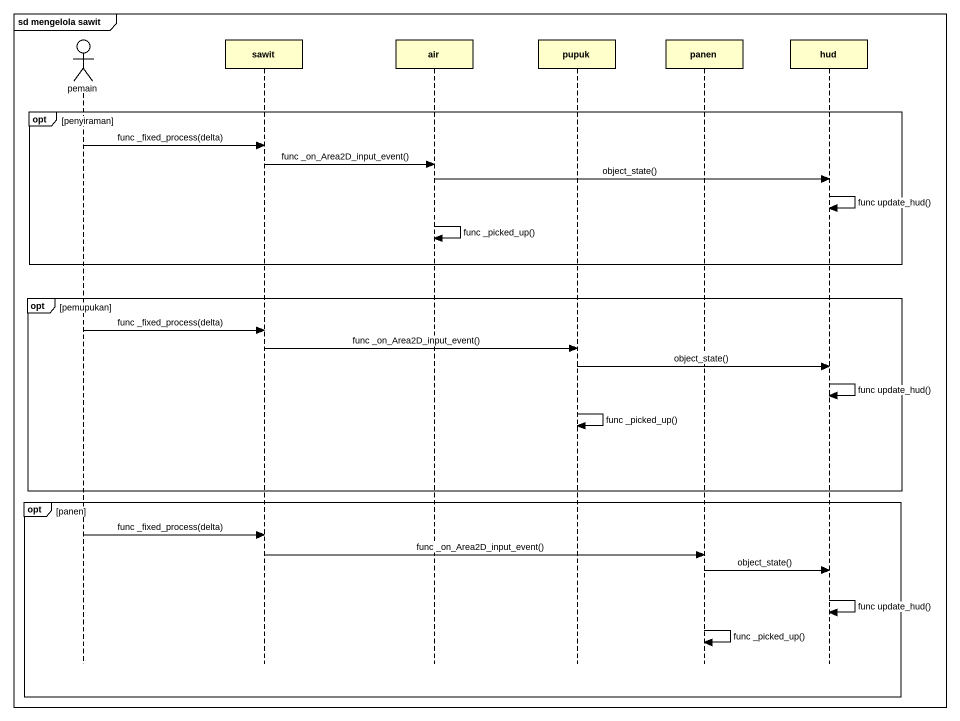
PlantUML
@startuml
mainframe sd mengelola sawit
hide footbox
actor pemain
participant sawit
participant air
participant pupuk
participant panen
participant hud

opt penyiraman
  pemain -> sawit : func _fixed_process(delta)
  sawit -> air : func _on_Area2D_input_event()
  air -> hud : object_state()
  hud -> hud : func update_hud()
  air -> air : func _picked_up()
end
opt pemupukan
  pemain -> sawit : func _fixed_process(delta)
  sawit -> pupuk : func _on_Area2D_input_event()
  pupuk -> hud : object_state()
  hud -> hud : func update_hud()
  pupuk -> pupuk : func _picked_up()
end
opt panen
  pemain -> sawit : func _fixed_process(delta)
  sawit -> panen : func _on_Area2D_input_event()
  panen -> hud : object_state()
  hud -> hud : func update_hud()
  panen -> panen : func _picked_up()
end
@enduml
